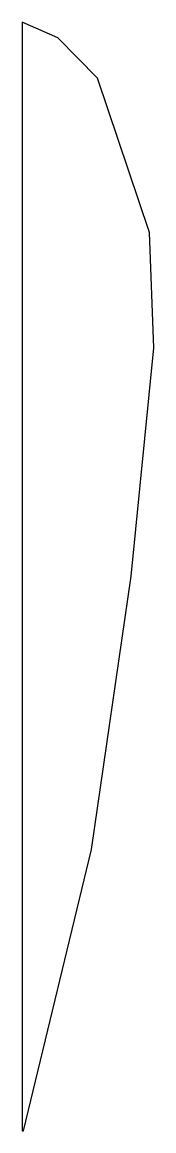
# Model space of a CAD drawing. Header units: metres. Extents: x 0 to 2.7, y 0 to 22.8.
import ezdxf

# ---------------------------------------------------------------- set-up
doc = ezdxf.new("R2010")
doc.units = ezdxf.units.M

msp = doc.modelspace()

# ---------------------------------------------------------------- linework, layer by layer
for p, q in [((0.728, 22.463), (0, 22.786)), ((0, 22.786), (0, 22.786)), ((0, 22.786), (0, 0)), ((1.547, 21.633), (0.728, 22.463)), ((2.609, 18.461), (1.547, 21.633)), ((2.699, 16.092), (2.609, 18.461)), ((2.238, 11.402), (2.699, 16.092)), ((1.419, 5.782), (2.238, 11.402)), ((0.026, 0), (1.419, 5.782)), ((0, 0), (0.026, 0))]:
    msp.add_line(p, q)

doc.saveas('drawing.dxf')
